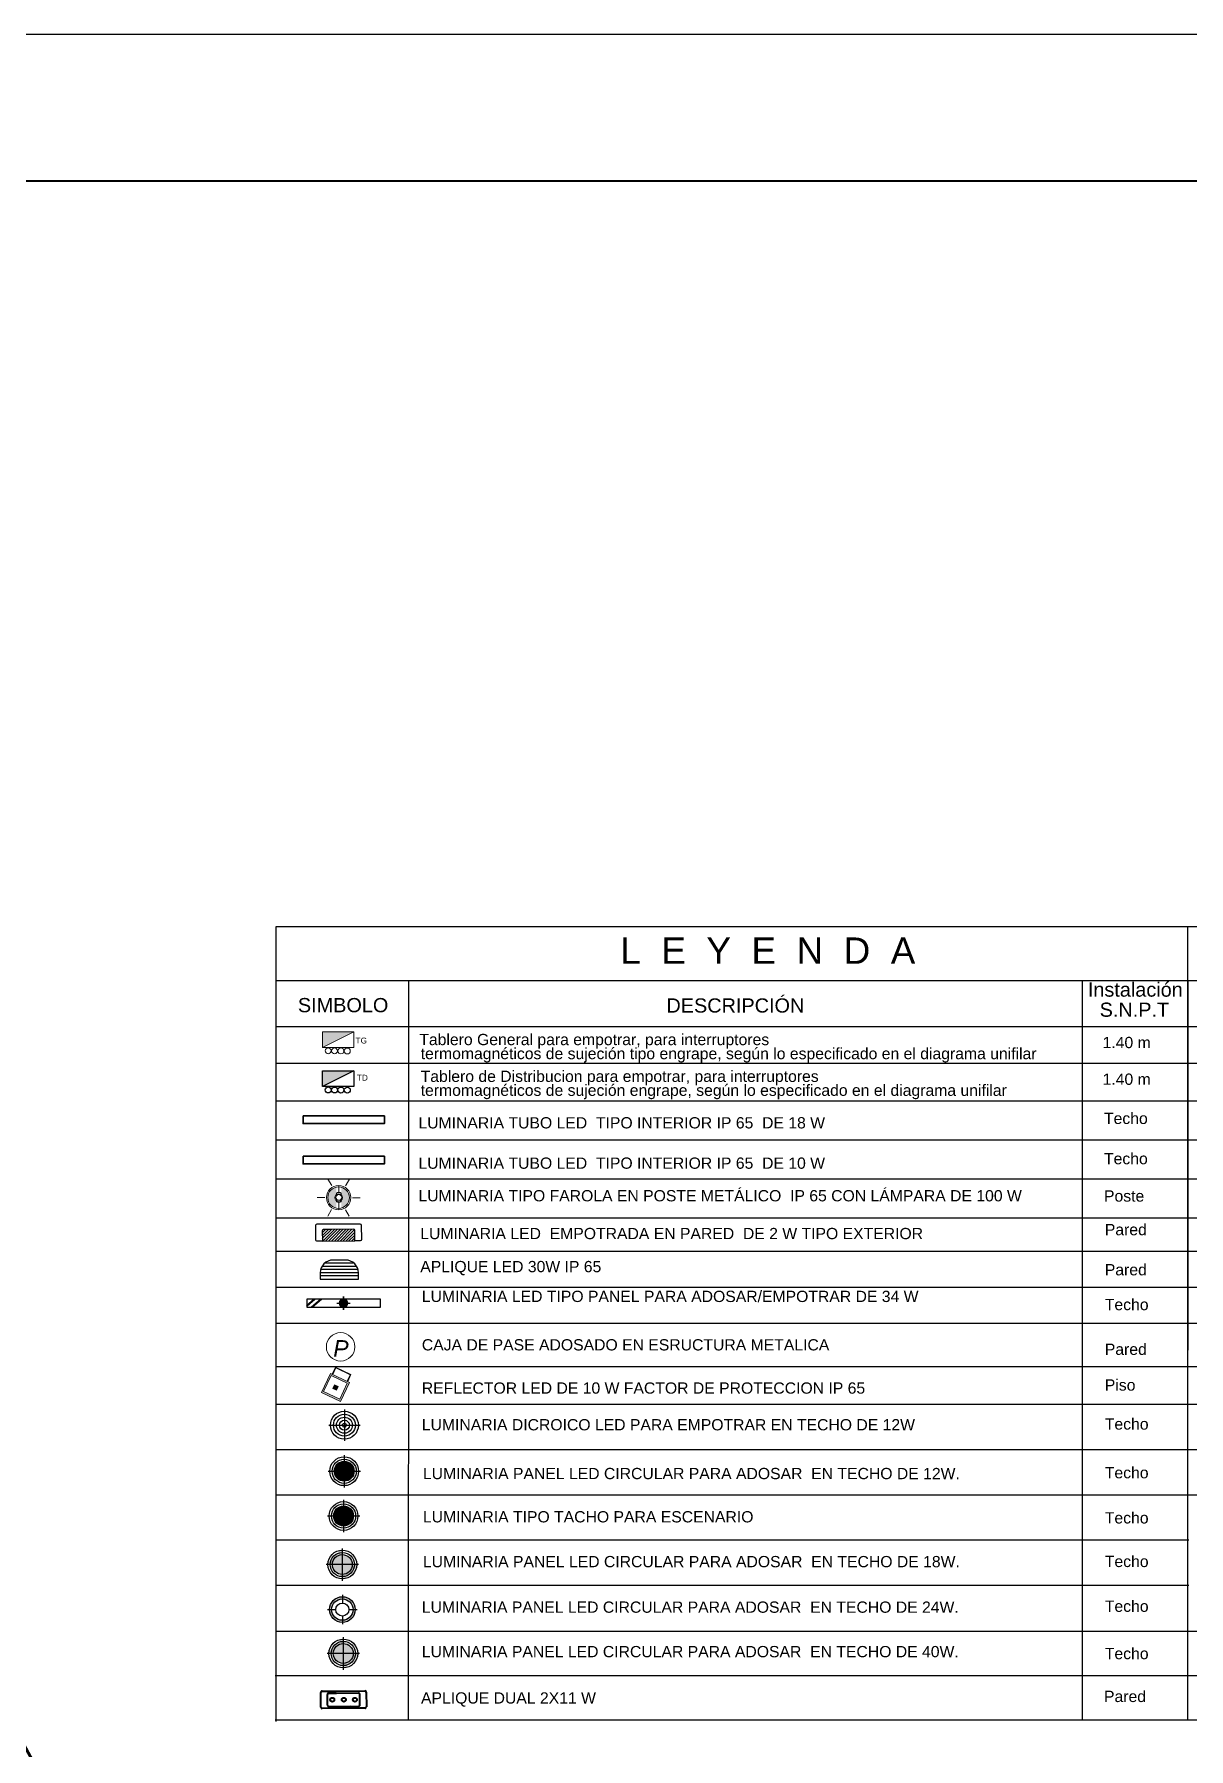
# Model space of a CAD drawing. Header units: millimetres. Extents: x 160.3 to 243.9, y 68.8 to 93.8.
# Drawn here: x 227.85 to 235.72, y 82.16 to 93.85 of the extents above; entities that cross this region are included whole.
import ezdxf
from ezdxf.enums import TextEntityAlignment as Align
from ezdxf.lldxf.tags import DXFTag

# ---------------------------------------------------------------- set-up
doc = ezdxf.new("R2010")
doc.units = ezdxf.units.MM
doc.set_wipeout_variables(frame=1)
for name, pattern in [('CONTINUA', [0]), ('HIDDEN2', [0.1875, 0.125, -0.0625]), ('TRAZOS2', [0.375, 0.25, -0.125])]:
    doc.linetypes.add(name, pattern=pattern)
for name, color, linetype in [('.', 40, 'Continuous'), ('ALUMBRADO', 1, 'Continuous'), ('IE-LEYENDA', 142, 'Continuous'), ('RED DE HUMO', 32, 'ACI')]:
    doc.layers.add(name, color=color, linetype=linetype)
for name, color, linetype, lineweight in [('A-DOOR', 31, 'Continuous', 9), ('alumbrado exterior', 3, 'Continuous', 15), ('Capa1', 7, 'Continuous', 5), ('COLUMNAS 50', 7, 'Continuous', 50), ('ROTULO', 253, 'Continuous', 0), ('TOMACORRIENTE', 5, 'HIDDEN2', 30)]:
    doc.layers.add(name, color=color, linetype=linetype, lineweight=lineweight)
doc.styles.add('ESC50', font='', dxfattribs={"height": 0.05})
doc.styles.get("Standard").update_dxf_attribs({"font": 'arial.ttf'})
doc.styles.add('style1', font='arial.ttf')
doc.styles.get('ESC50').set_extended_font_data('Arial', italic=True)
tags = doc.linetypes.add('ACI', pattern='A,0.5,-0.2,["ACI",Standard,S=0.1,R=0,X=-0.1,Y=-0.05],-0.25', length=0.95).pattern_tags.tags
tags[6] = DXFTag(74, 10)

# ---------------------------------------------------------------- blocks, each defined once
blk = doc.blocks.new('TD ALUMBRADO 1')
at = {"layer": 'ALUMBRADO'}
h = blk.add_hatch(color=256, dxfattribs=at)
h.dxf.hatch_style = 1
h.paths.add_polyline_path([(0.2500000000000001, 0.25), (-0.25, 3.061616997868383e-17), (-0.25, 0.2500000000000001)])
at = {"layer": 'ALUMBRADO', "color": 5}
for points in [[(0.2500000000000001, 0.25), (-0.25, 3.061616997868383e-17), (-0.25, 0.2500000000000001), (0.2500000000000001, 0.25)], [(0.2500000000000001, 0.25), (0.25, -3.061616997868383e-17), (-0.25, 3.061616997868383e-17), (-0.25, 0.2500000000000001), (0.2500000000000001, 0.25)]]:
    blk.add_lwpolyline(points, dxfattribs=at)
for centre in [(-0.1581388201357186, -0.05472760754287263), (-0.05658000578159773, -0.05562507062609256), (0.04497880857252311, -0.05652253370976724), (0.146537622926644, -0.05741999679253242)]:
    blk.add_circle(centre, 0.04729619983800148, dxfattribs=at)
blk = doc.blocks.new('ADOSADO')
at = {"layer": 'ALUMBRADO'}
for points in [[(-0.1107146317241641, 0.08499999999999998), (-0.06483975131651099, 0.08499999999999998)], [(0.005000000000113483, 0.2007146317242774), (0.005000000000113483, 0.1548397513166244)], [(0.005000000000113566, 0.01516024868337529), (0.005000000000113441, -0.03071463172427769)], [(0.07483975131673803, 0.08499999999999973), (0.120714631724391, 0.08499999999999971)]]:
    blk.add_lwpolyline(points, dxfattribs=at)
blk.add_circle((0.00500000000011358, 0.08499999999999996), 0.06983975131662451, dxfattribs=at)
at = {"color": 1}
blk.add_wipeout([(-0.6299999999998819, 0.01500000000002788), (0.640000000000109, 0.015000000000027436), (0.6400000000001089, 0.15499999999997272), (-0.6299999999998819, 0.15499999999997316)], dxfattribs=at).dxf.layer = 'ALUMBRADO'
at = {"layer": 'ALUMBRADO', "linetype": 'TRAZOS2'}
h = blk.add_hatch(color=256, dxfattribs=at)
h.dxf.hatch_style = 1
edge = h.paths.add_edge_path()
edge.add_arc((0.005000000000108917, 0.08499999999999885), 0.06983975131662451, 0, 360)
at = {"layer": 'ALUMBRADO', "color": 1}
blk.add_lwpolyline([(-0.629999999999882, 0.01500000000000579), (0.640000000000114, 0.01500000000000555), (0.640000000000114, 0.1549999999999635), (-0.629999999999882, 0.1549999999999637)], close=True, dxfattribs=at)
at = {"layer": 'ALUMBRADO', "lineweight": 50}
for points in [[(-0.4959400231371236, 0.1549999999999637), (-0.629999999999882, 0.0409008098939604)], [(-0.3793544383481733, 0.1549999999999637), (-0.5438463750862044, 0.01500000000000577)]]:
    blk.add_lwpolyline(points, dxfattribs=at)
at = {"layer": 'ALUMBRADO'}
for points in [[(-0.1107146317241645, 0.08499999999999887), (-0.06483975131651243, 0.08499999999999887)], [(0.005000000000108931, 0.154839751316606), (0.005000000000108931, 0.2007146317242723)], [(0.00500000000010889, -0.03071463172427458), (0.005000000000108903, 0.0151602486833633)], [(0.07483975131674447, 0.08499999999999884), (0.1207146317243966, 0.08499999999999883)]]:
    blk.add_lwpolyline(points, dxfattribs=at)
blk.add_circle((0.005000000000108917, 0.08499999999999885), 0.06983975131662451, dxfattribs=at)
blk = doc.blocks.new('*U27')
at = {"color": 2}
blk.add_lwpolyline([(-6.938893903907228e-18, -0.07058197215089557), (0, 0.07058197215089557)], dxfattribs=at)
blk = doc.blocks.new('*U28')
at = {"color": 0, "linetype": 'ByBlock', "lineweight": -2, "transparency": 16777216}
blk.add_blockref('*U27', (-0.03698911836055317, 1.246226080573407), dxfattribs=at)
for p, rotation in [((-0.3233873995355707, 1.083482873302389), 59.99999999999999), ((0.2471497740170132, 1.079569497111151), 299.9999999999999), ((-0.3256467883330222, 0.7540830825691167), 120), ((-0.04150789595545606, 0.5874264991068616), 180), ((0.2448903852195616, 0.7501697063778788), 239.9999999999999)]:
    blk.add_blockref('*U27', p, dxfattribs=dict(at, rotation=rotation))
blk = doc.blocks.new('A$C0124305E')
at = {"color": 114, "lineweight": 0}
blk.add_wipeout([(0.002259388797451344, 0.2974922509032759), (0.04919605317039201, 0.2977227911339744), (0.08292106847715121, 0.2865621955450325), (0.11839121383377313, 0.2740706199810229), (0.1539976485676788, 0.2559254111682573), (0.18184904169248217, 0.23698233576509187), (0.2078566014381611, 0.21445871207274358), (0.24765973544193037, 0.1663586355381219), (0.26818501571173625, 0.1299030982247693), (0.28013500261899266, 0.10058739425478003), (0.2945246177705546, 0.03622069944100992), (0.29540829923535605, -0.01645684611703746), (0.29000921076599734, -0.05484589053523525), (0.2810524736428836, -0.08790021472502657), (0.2733679060593618, -0.10828855968393192), (0.2622875822262859, -0.13170341902162414), (0.24915738709432572, -0.15407962198313718), (0.23549807505962272, -0.1733972486374457), (0.2154378858937381, -0.19680027139593587), (0.2029446121138473, -0.20914497249708502), (0.17442354118536726, -0.23250869371228478), (0.15283950026194904, -0.24662393790459308), (0.12581325504863008, -0.2607929317854478), (0.11393023014560565, -0.26593719428982876), (0.1010109838123547, -0.2708412273608071), (0.07614605580074951, -0.2783895539866148), (0.0491960523658377, -0.28394366091530104), (0.003696052543818784, -0.2875042208656666), (-0.0418039477972555, -0.2875042208656666), (-0.08515399630674976, -0.27368310205197327), (-0.11230043526882613, -0.26352063528968445), (-0.13623710835338143, -0.2518601347187806), (-0.16505111870988137, -0.23391977539042835), (-0.18998444856239796, -0.214193895556891), (-0.21762564936032622, -0.18624478734216704), (-0.23624452284261963, -0.16229071249970406), (-0.257981615259147, -0.12569870496197671), (-0.2771292845782803, -0.07681730068949022), (-0.28512379851454195, -0.04125726005906716), (-0.2888039474561811, 0.004995779134333356), (-0.2864663843167065, 0.041901201976533686), (-0.2815846093974876, 0.06958056002217128), (-0.2662576930893532, 0.11760672539898687), (-0.2464341667222063, 0.15662401994035935), (-0.20979998656208107, 0.2049349981137326), (-0.17824563524122822, 0.23402300949336385), (-0.1520769901080107, 0.2525659897473861), (-0.11589060588587258, 0.2719326277064633), (-0.04180394659011475, 0.29393521929232236)], dxfattribs=at).dxf.layer = 'Capa1'
at = {"layer": 'Capa1', "lineweight": 0, "true_color": 0xfecc66}
h = blk.add_hatch(color=31, dxfattribs=at)
edge = h.paths.add_edge_path()
edge.add_line((0.04919605288887385, 0.08599072657525564), (0.04919605304021379, 0.1951076067984107))
edge.add_ellipse((0, 0), major_axis=(0.1422800581706495, 0.1422800581706495), ratio=0.9999999984486516, start_angle=239.15203313530708, end_angle=390.84796677580715, ccw=False)
edge.add_line((0.04919605243485414, -0.1951076067984103), (0.049196052661864, -0.07599916709586974))
edge.add_line((0.04919605266186411, -0.07599916709586974), (0.04919605326722376, -0.0514901673421263))
edge.add_ellipse((0, 0), major_axis=(0.05035617673200633, 0.05035617673200633), ratio=0.999999992103755, start_angle=268.6947537270187, end_angle=361.305247230614)
edge.add_line((0.04919605281320394, 0.05149016855284572), (0.04919605288887391, 0.08599072657525542))
edge = h.paths.add_edge_path()
edge.add_line((-0.04180394772556617, -0.05765343829989433), (-0.04180394772556617, -0.07599916588515043))
edge.add_line((-0.04180394772556617, -0.07599916588515043), (-0.04180394780123614, -0.1968239310197533))
edge.add_ellipse((0, 0), major_axis=(0.1422800582034076, 0.1422800582034076), ratio=0.9999999980777246, start_angle=56.991011694615906, end_angle=213.0089881952459, ccw=False)
edge.add_line((-0.04180394704453649, 0.1968239310197534), (-0.04180394749855626, 0.08599072657525564))
edge.add_line((-0.0418039474985562, 0.08599072657525564), (-0.04180394757422617, 0.05765343829989455))
edge.add_ellipse((0, 0), major_axis=(0.05035617640502815, 0.05035617640502815), ratio=0.9999999986875031, start_angle=80.94550216335915, end_angle=189.0544977614403)
at = {"layer": 'Capa1', "color": 114, "lineweight": 0}
for p, q in [((-0.04180394757422623, 0.03389166910201324), (-0.0418039474985562, 0.08599072657525564)), ((0.003696052695158825, 0.09789589457213876), (0.003696052846498765, 0.2271843240596353)), ((0.04919605288887385, 0.08599072657525564), (0.04919605281320394, 0.03389166789129394)), ((-0.04180394772556617, -0.07599916588515043), (-0.04180394764989614, -0.02390010962262745)), ((0.003696052392479054, -0.08790433509275308), (0.003696052241139114, -0.2271843240596353)), ((0.04919605394825333, -0.02390010841190815), (0.04919605387258341, -0.07599916588515043))]:
    blk.add_line(p, q, dxfattribs=at)
for centre, radius in [((0, 0), 0.2272143878100906), ((0, 0), 0.2012143878100906), ((0, 0), 0.07121438781006095), ((0.003696052543818884, 0.004995779134333134), 0.05390011509880426)]:
    blk.add_circle(centre, radius, dxfattribs=at)
for start, end in [(60.67431455134843, 119.3256852626295), (240.6743145513485, 299.3256852626295)]:
    blk.add_arc((0.003696052543818884, 0.004995779134333134), 0.09290011509880426, start, end, dxfattribs=at)
at = {"rotation": 89.99999999999999}
blk.add_blockref('*U28', (0.9168262898401341, 0.03924850715800443), dxfattribs=at)
blk = doc.blocks.new('LUM PARED')
at = {"layer": 'ALUMBRADO'}
h = blk.add_hatch(dxfattribs=at)
h.set_pattern_fill('ANSI31', color=5, scale=2.5)
h.set_pattern_definition([(45, (0, 0.8839698251096024), (-0.2209708691207961, 0.2209708691207961), [])])
edge = h.paths.add_edge_path()
edge.add_line((-2.468195450446842, 0), (2.468195450446842, 0))
edge.add_line((2.468195450446842, 0), (2.468195450446842, 1.567939650219216))
edge.add_arc((2.268195450446854, 1.567939650219216), 0.1999999999999886, 0, 90)
edge.add_line((2.268195450446854, 1.767939650219205), (-2.268195450446854, 1.767939650219205))
edge.add_arc((-2.268195450446854, 1.567939650219216), 0.1999999999999886, 90, 180)
edge.add_line((-2.468195450446842, 1.567939650219216), (-2.468195450446842, 0))
at = {"layer": 'ALUMBRADO', "color": 5}
for points in [[(-1.077558463617265, 1.767939650219205), (-2.268195450446854, 1.767939650219205, 0.414213562373095), (-2.468195450446842, 1.567939650219216), (-2.468195450446842, 0), (-3.250369740128178, 0, -0.414213562373095), (-3.450369740128167, 0.1999999999999886), (-3.450369740128167, 2.407037934424636, -0.414213562373095), (-3.250369740128178, 2.607037934424625), (-1.107544794738601, 2.607037934424625), (3.250369740128178, 2.607037934424625, -0.414213562373095), (3.450369740128167, 2.407037934424636), (3.450369740128167, 0.1999999999999886, -0.414213562373095), (3.250369740128178, 0), (2.468195450446842, 0), (2.468195450446842, 1.567939650219216, 0.414213562373095), (2.268195450446854, 1.767939650219205)], [(-2.468195450446842, 0), (2.468195450446842, 0), (2.468195450446842, 1.567939650219216, 0.414213562373095), (2.268195450446854, 1.767939650219205), (-2.268195450446854, 1.767939650219205, 0.414213562373095), (-2.468195450446842, 1.567939650219216)]]:
    blk.add_lwpolyline(points, format="xyb", close=True, dxfattribs=at)
blk = doc.blocks.new('LED')
at = {"layer": 'ALUMBRADO'}
h = blk.add_hatch(color=256, dxfattribs=at)
h.dxf.hatch_style = 1
edge = h.paths.add_edge_path(flags=17)
edge.add_arc((0, 0), 0.1346349623606796, 0, 360)
edge = h.paths.add_edge_path()
edge.add_arc((0, 0), 0.1617757544291456, 0, 360)
for points in [[(-0.1848241024424624, 0), (-0.08244033697331493, 0)], [(0, 0.1848241024424624), (0, 0.08244033697331493)], [(0.08244033697331493, 0), (0.1848241024424624, 0)], [(0, -0.08244033697331493), (0, -0.1848241024424624)]]:
    blk.add_lwpolyline(points, dxfattribs=at)
at = {"layer": 'ALUMBRADO', "linetype": 'CONTINUA', "ltscale": 0.003}
for radius in [0.1617757544291456, 0.1346349623606796, 0.08244033697331495]:
    blk.add_circle((0, 0), radius, dxfattribs=at)
blk = doc.blocks.new('LED PASILLO')
at = {"layer": 'ALUMBRADO'}
h = blk.add_hatch(color=202, dxfattribs=at)
h.dxf.hatch_style = 1
edge = h.paths.add_edge_path()
edge.add_line((0, 0.1375511748460667), (0, -0.1375511748460667))
edge.add_line((-0.1375511748460667, 0), (0.1375511748460667, 0))
edge = h.paths.add_edge_path()
edge.add_line((-4.547473508864641e-13, 0), (0, 0.0845485156110044))
edge.add_arc((0, 2.273736754432321e-13), 0.08454851561089072, 90, 180)
edge.add_line((-0.0845485156110044, 2.273736754432321e-13), (-4.547473508864641e-13, 0))
edge = h.paths.add_edge_path()
edge.add_line((0.08454851561077703, 0), (-4.547473508864641e-13, 0))
edge.add_line((-4.547473508864641e-13, 0), (0, -0.08454851561066334))
edge.add_arc((0, 2.273736754432321e-13), 0.08454851561089072, 270, 359.9999999998459)
at = {"layer": 'ALUMBRADO', "color": 202}
for points in [[(-0.1375511748460667, 0), (0.1375511748460667, 0)], [(0, 0.1375511748460667), (0, -0.1375511748460667)]]:
    blk.add_lwpolyline(points, dxfattribs=at)
for radius in [0.1222244454256497, 0.1028454190172301, 0.08454851561067347]:
    blk.add_circle((0, 0), radius, dxfattribs=at)
blk = doc.blocks.new('LED SUM')
at = {"layer": 'ALUMBRADO', "color": 44}
for p, q in [((-0.1375511748460667, 0), (0.1375511748461804, 0)), ((0, 0.1375511748460667), (0, -0.1375511748460667))]:
    blk.add_line(p, q, dxfattribs=at)
for radius in [0.1222244454256497, 0.09603158152843108, 0.06983871763121244, 0.04364585373399379, 0.01745298983677515]:
    blk.add_circle((0, 0), radius, dxfattribs=at)
blk = doc.blocks.new('LED CENTRAL')
at = {"layer": 'ALUMBRADO'}
h = blk.add_hatch(color=5, dxfattribs=at)
h.dxf.hatch_style = 1
edge = h.paths.add_edge_path()
edge.add_arc((0, 0), 0.08454851561067347, 0, 360)
at = {"layer": 'ALUMBRADO', "color": 5}
for points in [[(-0.1375511748460667, 0), (0.1375511748461804, 0)], [(0, 0.1375511748460667), (0, -0.1375511748460667)]]:
    blk.add_lwpolyline(points, dxfattribs=at)
for radius in [0.1222244454256497, 0.1028454190172301, 0.08454851561067347]:
    blk.add_circle((0, 0), radius, dxfattribs=at)
blk = doc.blocks.new('LUM PARED 20 W')
at = {"layer": 'ALUMBRADO', "color": 6}
blk.add_lwpolyline([(-0.05000000000001137, -0.1499999999999999), (0.05000000000001137, -0.1499999999999999, 0.414213562373095), (0.1500000000000057, -0.04999999999999982), (0.1500000000000057, 0), (-0.1500000000000057, 0), (-0.1500000000000057, -0.04999999999999982, 0.414213562373095)], format="xyb", close=True, dxfattribs=at)
for points in [[(-0.1500000000000057, -0.02499999999999991), (0.1500000000000057, -0.02499999999999991)], [(-0.1500000000000057, -0.04999999999999982), (0.1500000000000057, -0.04999999999999982)], [(-0.1468245836551887, -0.07499999999999973), (0.1468245836551603, -0.07499999999999973)], [(-0.1366025403784477, -0.09999999999999964), (0.1366025403784192, -0.09999999999999964)], [(-0.1161437827766463, -0.1249999999999996), (0.1161437827765894, -0.1249999999999996)]]:
    blk.add_lwpolyline(points, dxfattribs=at)
blk = doc.blocks.new('CAJ A DE PASO EMT')
at = {"layer": 'alumbrado exterior'}
blk.add_circle((0, 0), 0.2018504002154765, dxfattribs=at)
at = {"layer": 'IE-LEYENDA', "color": 7, "style": 'ESC50'}
blk.add_text('P', height=0.2348892726867098, dxfattribs=at).set_placement((0.005606623600897365, -0.1395406398356158), align=Align.CENTER)
blk = doc.blocks.new('REFLECTOR DE 10W')
at = {"layer": '.', "true_color": 0xf8d731}
h = blk.add_hatch(color=40, dxfattribs=at)
h.dxf.hatch_style = 1
h.paths.add_polyline_path([(-0.05064062662694369, 0.07500000000000284), (-0.2006406266269209, 0.07500000000000284), (-0.2006406266268641, -0.07499999999998865), (-0.05064062662694369, -0.07499999999999574)])
h.paths.add_polyline_path([(-0.06254751661577984, -0.06309311001115958), (-0.1887337366380279, -0.06309311001115248), (-0.1887337366380848, 0.06309311001116669), (-0.06254751661577984, 0.06309311001116669)], flags=16)
h.paths.add_polyline_path([(-0.1111876031453107, 0.0144530234816429), (-0.1111876031453107, -0.0144530234816358), (-0.1400936501084971, -0.0144530234816287), (-0.1400936501085539, 0.0144530234816429)], flags=0)
at = {"layer": '.'}
h = blk.add_hatch(color=5, dxfattribs=at)
h.dxf.hatch_style = 1
h.paths.add_polyline_path([(-0.1400936501085539, 0.0144530234816429), (-0.1400936501084971, -0.01445302348162869), (-0.1111876031453107, -0.01445302348163579), (-0.1111876031453107, 0.0144530234816429)])
at = {"layer": 'alumbrado exterior', "color": 40, "true_color": 0xf8d731}
for points in [[(-0.2006406266269209, 0.07500000000000284), (-0.05064062662694369, 0.07500000000000284), (-0.05064062662694369, -0.07499999999999574), (-0.2006406266268641, -0.07499999999998863)], [(-0.1887337366380848, 0.06309311001116669), (-0.06254751661577984, 0.06309311001116669), (-0.06254751661577984, -0.06309311001115958), (-0.1887337366380279, -0.06309311001115248)]]:
    blk.add_lwpolyline(points, close=True, dxfattribs=at)
at = {"layer": 'alumbrado exterior', "color": 5}
blk.add_lwpolyline([(-0.1400936501085539, 0.0144530234816429), (-0.1111876031453107, 0.0144530234816429), (-0.1111876031453107, -0.0144530234816358), (-0.1400936501084971, -0.01445302348162869)], close=True, dxfattribs=at)
at = {"layer": 'alumbrado exterior'}
for points in [[(-0.05064062662694369, 0.06056938561071945), (0.003641253811963452, 0.06056938561071945), (0.003641253811963452, -0.06056938561071945), (-0.05064062662694369, -0.06056938561071945)], [(-0.05064062662694369, 0.05692813179873468), (0, 0.05692813179873468), (0, -0.05692813179874179), (-0.05064062662694369, -0.05692813179873468)]]:
    blk.add_lwpolyline(points, dxfattribs=at)
blk = doc.blocks.new('411')
at = {"layer": 'ALUMBRADO'}
h = blk.add_hatch(color=1, dxfattribs=at)
h.dxf.hatch_style = 1
edge = h.paths.add_edge_path()
edge.add_line((114.3034443857643, 245.2664994032348), (114.0733075151293, 245.2664994032348))
edge.add_line((114.1883759504468, 245.3815678385523), (114.1883759504468, 245.1514309679173))
edge = h.paths.add_edge_path()
edge.add_line((114.1883759504468, 245.2664994032351), (114.2591050111812, 245.2664994032348))
edge.add_arc((114.188375950447, 245.2664994032348), 0.07072906073429065, -1.272221872585407e-14, 89.99999999999999)
edge.add_line((114.188375950447, 245.3372284639692), (114.1883759504468, 245.2664994032351))
edge = h.paths.add_edge_path()
edge.add_line((114.1883759504468, 245.1957703425006), (114.1883759504468, 245.2664994032351))
edge.add_line((114.1883759504468, 245.2664994032351), (114.1176468897127, 245.2664994032348))
edge.add_arc((114.188375950447, 245.2664994032348), 0.07072906073429065, 180, 269.9999999998459)
at = {"layer": 'ALUMBRADO', "color": 5}
for points in [[(114.1883759504468, 245.3815678385523), (114.1883759504468, 245.1514309679173)], [(114.3034443857643, 245.2664994032348), (114.0733075151293, 245.2664994032348)]]:
    blk.add_lwpolyline(points, dxfattribs=at)
for radius in [0.1022468598208273, 0.08603533527886388, 0.07072906073410891]:
    blk.add_circle((114.1883759504468, 245.2664994032348), radius, dxfattribs=at)
blk = doc.blocks.new('d')
at = {"layer": 'ALUMBRADO'}
h = blk.add_hatch(color=1, dxfattribs=at)
h.dxf.hatch_style = 1
edge = h.paths.add_edge_path()
edge.add_arc((114.505042033893, 245.3305113601652), 0.07072906073410891, 0, 360)
at = {"layer": 'ALUMBRADO', "color": 5}
for points in [[(114.505042033893, 245.4455797954827), (114.505042033893, 245.2154429248478)], [(114.3899735985755, 245.3305113601652), (114.6201104692106, 245.3305113601652)]]:
    blk.add_lwpolyline(points, dxfattribs=at)
for radius in [0.1022468598208273, 0.08603533527886388, 0.07072906073410891]:
    blk.add_circle((114.505042033893, 245.3305113601652), radius, dxfattribs=at)
blk = doc.blocks.new('dir')
at = {"layer": 'A-DOOR', "color": 2, "lineweight": 40}
for centre in [(114.3737102061473, 247.0264823422019), (114.4555188079867, 247.0264823422019), (114.534109624733, 247.0264823422019)]:
    blk.add_circle(centre, 0.01438469898770771, dxfattribs=at)
at = {"layer": 'ALUMBRADO', "color": 5, "lineweight": 40}
for p, q in [((114.2921691925918, 246.9745601736758), (114.2915771338019, 247.0779947057388)), ((114.3008966358973, 247.0874215116156), (114.4013217767896, 247.0879963446642)), ((114.3378325841409, 247.062125622261), (114.3382531987745, 246.9886429233486)), ((114.3378325841409, 247.062125622261), (114.3382531987745, 246.9886429233486)), ((114.5597535385133, 247.0727693578812), (114.3471520862364, 247.0715524281378)), ((114.4029522053321, 247.0718718277651), (114.3471520862364, 247.0715524281378)), ((114.4013217767896, 247.0879963446642), (114.6055587967583, 247.0891653964352)), ((114.5597535385133, 247.0727693578812), (114.4029522053321, 247.0718718277651)), ((114.5696009590236, 246.9899671568734), (114.5691803443901, 247.0634498557857)), ((114.5696009590236, 246.9899671568734), (114.5691803443901, 247.0634498557857)), ((114.6149856026351, 247.0798458943397), (114.615577661425, 246.9764113622767)), ((114.5696009590236, 246.9667747307525), (114.3015959984686, 246.9652406715803)), ((114.3476800046513, 246.9793234212531), (114.5602814569282, 246.9805403509966)), ((114.3476800046513, 246.9793234212531), (114.5044813378325, 246.9802209513693)), ((114.6062581593295, 246.9669845563999), (114.5696009590236, 246.9667747307525))]:
    blk.add_line(p, q, dxfattribs=at)
for centre, radius, start, end in [((114.300950287788, 247.0780483576295), 0.009373307536463624, 90.32795719899123, 180.327957199164), ((114.3472057381271, 247.0621792741516), 0.00937330753646338, 90.32795719890336, 180.3279571989902), ((114.3472057381271, 247.0621792741516), 0.00937330753646338, 90.32795719890336, 180.3279571989902), ((114.559807190404, 247.0633962038951), 0.00937330753647751, 0.3279571988160077, 90.32795719890336), ((114.559807190404, 247.0633962038951), 0.00937330753647751, 0.3279571988160077, 90.32795719890336), ((114.6056124486489, 247.0797922424491), 0.009373307536463461, 0.3279571989902334, 90.32795719899023), ((114.3015423465779, 246.9746138255664), 0.009373307536435041, 180.327957198817, 270.3279571989913), ((114.3476263527606, 246.9886965752393), 0.00937330753647751, 180.3279571988145, 270.3279571989041), ((114.3476263527606, 246.9886965752393), 0.00937330753647751, 180.3279571988145, 270.3279571989041), ((114.5602278050375, 246.9899135049827), 0.00937330753646338, 270.3279571989041, 0.3279571989904052), ((114.5602278050375, 246.9899135049827), 0.00937330753646338, 270.3279571989041, 0.3279571989904052), ((114.6062045074388, 246.976357710386), 0.009373307536463461, 270.3279571989902, 0.3279571989902334)]:
    blk.add_arc(centre, radius, start, end, dxfattribs=at)
blk = doc.blocks.new('LYYYY')
at = {"layer": 'ROTULO'}
h = blk.add_hatch(color=5, dxfattribs=at)
h.dxf.hatch_style = 1
h.paths.add_polyline_path([(267.2680033049112, -133.1606897630251), (266.9337460819503, -133.3277801729847), (266.9337613625587, -133.1606592018083)])
at = {"layer": 'A-DOOR', "color": 2, "lineweight": 35}
for points in [[(266.7272376579975, -134.0588748461346), (267.594865818735, -134.0588748461346), (267.594865818735, -134.1398154085047), (266.7272376579975, -134.1398154085047)], [(266.7272376579975, -134.4886928906037), (267.594865818735, -134.4886928906037), (267.594865818735, -134.5696334529737), (266.7272376579975, -134.5696334529737)]]:
    blk.add_lwpolyline(points, close=True, dxfattribs=at)
at = {"layer": 'IE-LEYENDA', "linetype": 'Continuous'}
for p, q in [((266.4383839695665, -132.0441645550717), (266.4384587910226, -140.5120201737207)), ((285.8731792660283, -132.0447631523818), (266.4383839695665, -132.0441645550717)), ((276.151649909911, -140.4953935342524), (276.1518649308629, -132.0444637330917)), ((285.8731646416015, -132.6175407100907), (266.4383673253047, -132.6169759904806)), ((267.8492896268406, -132.6170169878463), (267.8492190650604, -135.0453971464303)), ((275.0286654292419, -140.495360903536), (275.0288683079355, -132.6172256058631)), ((276.1518043564648, -140.4953935387104), (276.1557816177974, -132.6172583507399)), ((266.4383531598722, -133.1044786278706), (276.1518378588562, -133.1047608739275)), ((276.1434468955966, -133.1047606301101), (285.8650277938453, -133.10504311144)), ((266.4383417996049, -133.4954416641589), (276.1518278766035, -133.4957239102555)), ((276.1518585203679, -133.495723911146), (285.8652544540253, -133.4960061546443)), ((266.4383301637139, -133.8958902641822), (276.1518176521611, -133.89617251032)), ((276.151865881142, -133.8961725117214), (285.8652428181362, -133.8964547546678)), ((266.4384074951593, -134.31188273849), (276.151865413513, -134.3121652950431)), ((276.151865413513, -134.3121652950431), (285.8733949113626, -134.3124477748794)), ((266.4384118179493, -134.7285723274143), (276.1518682448577, -134.7288548839239)), ((276.1518682448577, -134.7288548839239), (285.8733806092411, -134.7291373632625)), ((266.4384161407394, -135.1452619183225), (276.1517857615063, -135.1451959173964)), ((267.8492190650604, -135.0453971464303), (267.8490991893311, -140.49515228588)), ((276.1517857615063, -135.1451959173964), (285.8732809924222, -135.1454783962371)), ((266.4384197968141, -135.4976843569611), (276.1605418504022, -135.4979668539943)), ((276.1542893995578, -135.497966672316), (285.8757685431237, -135.4982491506892)), ((266.4384237862447, -135.8822402160758), (276.1605306763104, -135.882522712691)), ((276.1605306763104, -135.882522712691), (285.8820343325388, -135.8828051917765)), ((266.4384277788052, -136.2670977652746), (276.1605194934526, -136.2673802614442)), ((276.1605194934542, -136.2673802614442), (285.8820080884972, -136.267662740075)), ((266.4384325575371, -136.7277372549882), (276.1605061085885, -136.7280197506303)), ((276.1605077678366, -136.7280197506785), (285.87306110579, -136.7283019696848)), ((266.438436743145, -137.1312033555218), (276.1604960442661, -137.1314858507527)), ((276.1604960442661, -137.1314858507527), (285.8730510802841, -137.1317680697925)), ((266.438441741045, -137.6129692690695), (276.160482045527, -137.6132517637485)), ((276.160482045527, -137.6132517637485), (285.8730387796096, -137.6135339828377)), ((266.438446738945, -138.0947351826172), (276.1604680467877, -138.0950176767441)), ((276.1604680467877, -138.0950176767441), (285.8728399269154, -138.0952998904634)), ((266.438451736845, -138.5765010961649), (276.1606406000683, -138.5767835951606)), ((266.4384567347451, -139.0582670097126), (276.160813153349, -139.058549513577)), ((266.4384618203559, -139.5484876901816), (276.1608164843267, -139.5487701939949)), ((266.4384618203559, -139.5484876901815), (276.1605983581793, -139.5487701876568)), ((276.1602152517859, -139.5487701765248), (285.8816060506538, -139.5490526523119)), ((266.4300644967853, -140.0217992494854), (276.1516612425576, -140.0220817312757)), ((276.1516612425576, -140.0220817312757), (285.8729904725437, -140.022364205274)), ((266.4300571358921, -140.4951110525775), (276.1516538816643, -140.4953935343678)), ((276.1514052129733, -140.4953935271894), (285.8729634933833, -140.4956741327982))]:
    blk.add_line(p, q, dxfattribs=at)
at = {"layer": 'ROTULO', "color": 5}
for points in [[(267.2680033049112, -133.1606897630251), (266.9337460819503, -133.3277801729847), (266.9337613625587, -133.1606592018083), (267.2680033049112, -133.1606897630251)], [(267.2680033049112, -133.1606897630251), (267.2679880243033, -133.3278107342016), (266.9337460819503, -133.3277801729847), (266.9337613625587, -133.1606592018083), (267.2680033049112, -133.1606897630251)]]:
    blk.add_lwpolyline(points, dxfattribs=at)
for centre in [(266.9951504552348, -133.3643703114544), (267.0630408311252, -133.3649764585846), (267.1309312070156, -133.365582605715), (267.1988215829062, -133.3661887528449)]:
    blk.add_circle(centre, 0.03161674753168413, dxfattribs=at)
at = {"layer": 'A-DOOR', "color": 2, "lineweight": 80, "xscale": 1.5, "yscale": 1.5, "zscale": 1.5}
for name, p in [('d', (95.4015009684855, -506.3171112342727)), ('411', (95.87375656773537, -507.6863137698074)), ('dir', (95.47877559962069, -510.8194106053509))]:
    blk.add_blockref(name, p, dxfattribs=at)
at = {"layer": 'ALUMBRADO', "xscale": 1.355211, "yscale": 1.355211, "zscale": 1.355211, "rotation": 180}
blk.add_blockref('LUM PARED 20 W', (267.1140337682662, -135.797601402966), dxfattribs=at)
at = {"layer": 'ALUMBRADO'}
for name, p, xscale, yscale, zscale in [('LED CENTRAL', (267.1661596210052, -137.8446628793076), 1.254825, 1.254825, 1.254825), ('LED', (267.1462570726738, -139.3185886238638), 0.8470068750000002, 0.8470068750000002, 0.8470068750000002)]:
    blk.add_blockref(name, p, dxfattribs=dict(at, xscale=xscale, yscale=yscale, zscale=zscale))
at = {"layer": 'alumbrado exterior', "xscale": 0.75, "yscale": 0.75, "zscale": 0.75}
blk.add_blockref('CAJ A DE PASO EMT', (267.1275039772119, -136.5191540963304), dxfattribs=at)
at = {"layer": 'alumbrado exterior', "xscale": 1.5, "yscale": 1.5, "zscale": 1.5, "rotation": 64.76598913906687}
blk.add_blockref('REFLECTOR DE 10W', (267.1532977786301, -136.7805305716956), dxfattribs=at)
at = {"layer": 'RED DE HUMO', "xscale": 1.216919970830975, "yscale": 1.216919970830975, "zscale": 1.216919970830975}
blk.add_blockref('LED SUM', (267.1684278071392, -137.3539871916803), dxfattribs=at)
at = {"layer": 'ROTULO', "xscale": 0.668483887499998, "yscale": 0.668483887499998, "zscale": 0.668483887499998, "rotation": 359.9947611938667}
blk.add_blockref('TD ALUMBRADO 1', (267.100886261064, -133.7447304352336), dxfattribs=at)
at = {"layer": 'ROTULO', "xscale": 0.6189665625, "yscale": 0.6189665625, "zscale": 0.6189665625}
blk.add_blockref('ADOSADO', (267.1563624756201, -136.1063214281942), dxfattribs=at)
at = {"layer": 'TOMACORRIENTE', "xscale": 1.254825, "yscale": 1.254825, "zscale": 1.254825, "rotation": 270}
blk.add_blockref('LED PASILLO', (267.1457920041215, -138.8387877655616), dxfattribs=at)
at = {"layer": 'IE-LEYENDA', "style": 'style1'}
for s, height, p in [('L  E  Y  E  N  D  A', 0.281114917337661, (270.1070967887561, -132.437228052339)), ('Instalación ', 0.1513695708741252, (275.0865673041321, -132.7876386632203)), ('DESCRIPCIÓN', 0.1513695708741252, (270.5982580074541, -132.9569252381693)), ('S.N.P.T', 0.1513695708741252, (275.2124434385223, -133.0018728456226)), ('Tablero General para empotrar, para interruptores', 0.12, (267.9660333041417, -133.3039300051727)), ('termomagnéticos de sujeción tipo engrape, según lo especificado en el diagrama unifilar', 0.12, (267.9806485097864, -133.4532843270345)), ('1.40 m', 0.12, (275.2437533914845, -133.3358356350836)), ('termomagnéticos de sujeción engrape, según lo especificado en el diagrama unifilar', 0.12, (267.9806371495198, -133.8442473633225)), ('Tablero de Distribucion para empotrar, para interruptores', 0.12, (267.9806414643739, -133.6957523697834)), ('1.40 m', 0.12, (275.2437420312189, -133.7267986713717)), ('LUMINARIA TUBO LED  TIPO INTERIOR IP 65  DE 18 W', 0.12, (267.9564988895188, -134.1914937520953)), ('Techo', 0.12, (275.2588031514954, -134.1440298221699)), ('Techo', 0.12, (275.2588031514954, -134.5731467958613)), ('LUMINARIA TUBO LED  TIPO INTERIOR IP 65  DE 10 W', 0.12, (267.9564988895188, -134.6213117965643)), ('LUMINARIA TIPO FAROLA EN POSTE METÁLICO  IP 65 CON LÁMPARA DE 100 W', 0.12, (267.956568106553, -134.968583655686)), ('Poste', 0.12, (275.2588723685298, -134.9712749422135)), ('LUMINARIA LED  EMPOTRADA EN PARED  DE 2 W TIPO EXTERIOR', 0.12, (267.9762023282438, -135.3713623019412)), ('Pared', 0.12, (275.2675459740735, -135.3294828246821)), ('APLIQUE LED 30W IP 65', 0.12, (267.9762023282438, -135.7236480841569)), ('Pared', 0.12, (275.267511333255, -135.7571456918155)), ('LUMINARIA LED TIPO PANEL PARA ADOSAR/EMPOTRAR DE 34 W ', 0.12, (267.9927854105179, -136.0411952233206)), ('Techo', 0.12, (275.267511333255, -136.1281670135898)), ('CAJA DE PASE ADOSADO EN ESRUCTURA METALICA', 0.12, (267.9927742276554, -136.5573390491005)), ('Pared', 0.12, (275.267511333255, -136.6045292196978)), ('REFLECTOR LED DE 10 W FACTOR DE PROTECCION IP 65', 0.12, (267.9927491192223, -137.0179785379456)), ('Piso', 0.12, (275.267511333255, -136.985619070515)), ('LUMINARIA DICROICO LED PARA EMPOTRAR EN TECHO DE 12W', 0.12, (267.9927351204831, -137.4089754775623)), ('Techo', 0.12, (275.267511333255, -137.4010599936211)), ('LUMINARIA PANEL LED CIRCULAR PARA ADOSAR  EN TECHO DE 12W.', 0.12, (268.0044685524103, -137.9289237438681)), ('Techo', 0.12, (275.267511333255, -137.9198715962624)), ('LUMINARIA TIPO TACHO PARA ESCENARIO', 0.12, (268.0044685524103, -138.3899355369047)), ('Techo', 0.12, (275.267511333255, -138.4014215849152)), ('LUMINARIA PANEL LED CIRCULAR PARA ADOSAR  EN TECHO DE 18W.', 0.12, (268.0044685524103, -138.8675298420929)), ('Techo', 0.12, (275.2676838865356, -138.8656368974777)), ('LUMINARIA PANEL LED CIRCULAR PARA ADOSAR  EN TECHO DE 24W.', 0.12, (267.9928936750281, -139.352627820512)), ('Techo', 0.12, (275.2676838865356, -139.3429233629392)), ('LUMINARIA PANEL LED CIRCULAR PARA ADOSAR  EN TECHO DE 40W.', 0.12, (267.9928936750281, -139.8266806907171)), ('Techo', 0.12, (275.2676838865356, -139.8472762434803)), ('APLIQUE DUAL 2X11 W', 0.12, (267.9842175857619, -140.3204949662008)), ('Pared', 0.12, (275.2590500391565, -140.3041331851327))]:
    blk.add_text(s, height=height, rotation=359.9983351830776, dxfattribs=at).set_placement(p)
at = {"layer": 'ROTULO', "style": 'style1'}
blk.add_text('SIMBOLO', height=0.1513695708741252, rotation=359.9983351830776, dxfattribs=at).set_placement((266.6726933317497, -132.9531507755357))
at = {"layer": 'ROTULO', "color": 5, "insert": (267.3480877796288, -133.25543175196), "char_height": 0.06257009378064034, "attachment_point": 5, "rotation": 359.998335148614, "line_spacing_factor": 1.005125552525155, "style": 'style1'}
blk.add_mtext('TG', dxfattribs=at)
at = {"layer": 'ROTULO', "color": 6, "insert": (267.3600227478267, -133.6507886136902), "char_height": 0.06257009378064034, "attachment_point": 5, "rotation": 359.998335148614, "line_spacing_factor": 1.005125552525155, "style": 'style1'}
blk.add_mtext('TD', dxfattribs=at)
at = {"layer": 'ROTULO', "xscale": 0.5702290378937009, "yscale": 0.5702290378937009, "zscale": 0.5702290378937009}
blk.add_blockref('A$C0124305E', (267.1062468011953, -134.9292399785697), dxfattribs=at)
at = {"layer": 'ALUMBRADO', "xscale": 0.07029980652349757, "yscale": 0.07029980652349757, "zscale": 0.07029980652349757, "rotation": 0.3279571989697053}
blk.add_blockref('LUM PARED', (267.1066952229484, -135.3912609985703), dxfattribs=at)

msp = doc.modelspace()

# ---------------------------------------------------------------- linework, layer by layer
msp.add_lwpolyline([(243.9290057320952, 93.84793045300859), (243.9290057320952, 68.79793045300855), (208.4290057320952, 68.79793045300858), (208.4290057320952, 93.84793045300862), (243.9290057320952, 93.84793045300859)])
at = {"lineweight": 40}
msp.add_lwpolyline([(242.9290057320952, 92.84793045300859), (242.9290057320952, 69.79793045300855), (209.4290057320952, 69.79793045300858), (209.4290057320952, 92.84793045300862)], close=True, dxfattribs=at)
at = {"elevation": -5.396635240913833e-07}
msp.add_lwpolyline([(227.4414534430401, 82.94564628586673, 0.3044267813552212), (233.1966663099095, 78.85098759830376, 0.2811802429067362)], format="xyb", dxfattribs=at)
msp.add_arc((233.3670981995782, 85.17769411892132, -5.396635240913833e-07), 6.539077311070852, 200.5617272193224, 268.0066102515897)
at = {"layer": 'COLUMNAS 50', "linetype": 'Continuous'}
for centre, radius, start, end in [((233.3702088171111, 85.15573530188267, -5.396635240913833e-07), 6.329044810192556, 180.0000000000154, 268.3372582964941), ((233.3702088171109, 85.1557353018826, -5.396635240913833e-07), 6.539077311070855, 200.371000118417, 267.9702383702039), ((233.3702088171111, 85.15573530188267, -5.396635240913833e-07), 6.529044810192556, 200.3745763498448, 268.3372582964941)]:
    msp.add_arc(centre, radius, start, end, dxfattribs=at)

# ---------------------------------------------------------------- next in the draw order: block references
at = {"layer": 'ALUMBRADO', "xscale": 0.6400000000000001, "yscale": 0.6400000000000001, "zscale": 0.6400000000000001}
msp.add_blockref('LYYYY', (58.98075587831509, 172.2683341667899), dxfattribs=at)

doc.saveas('drawing.dxf')
